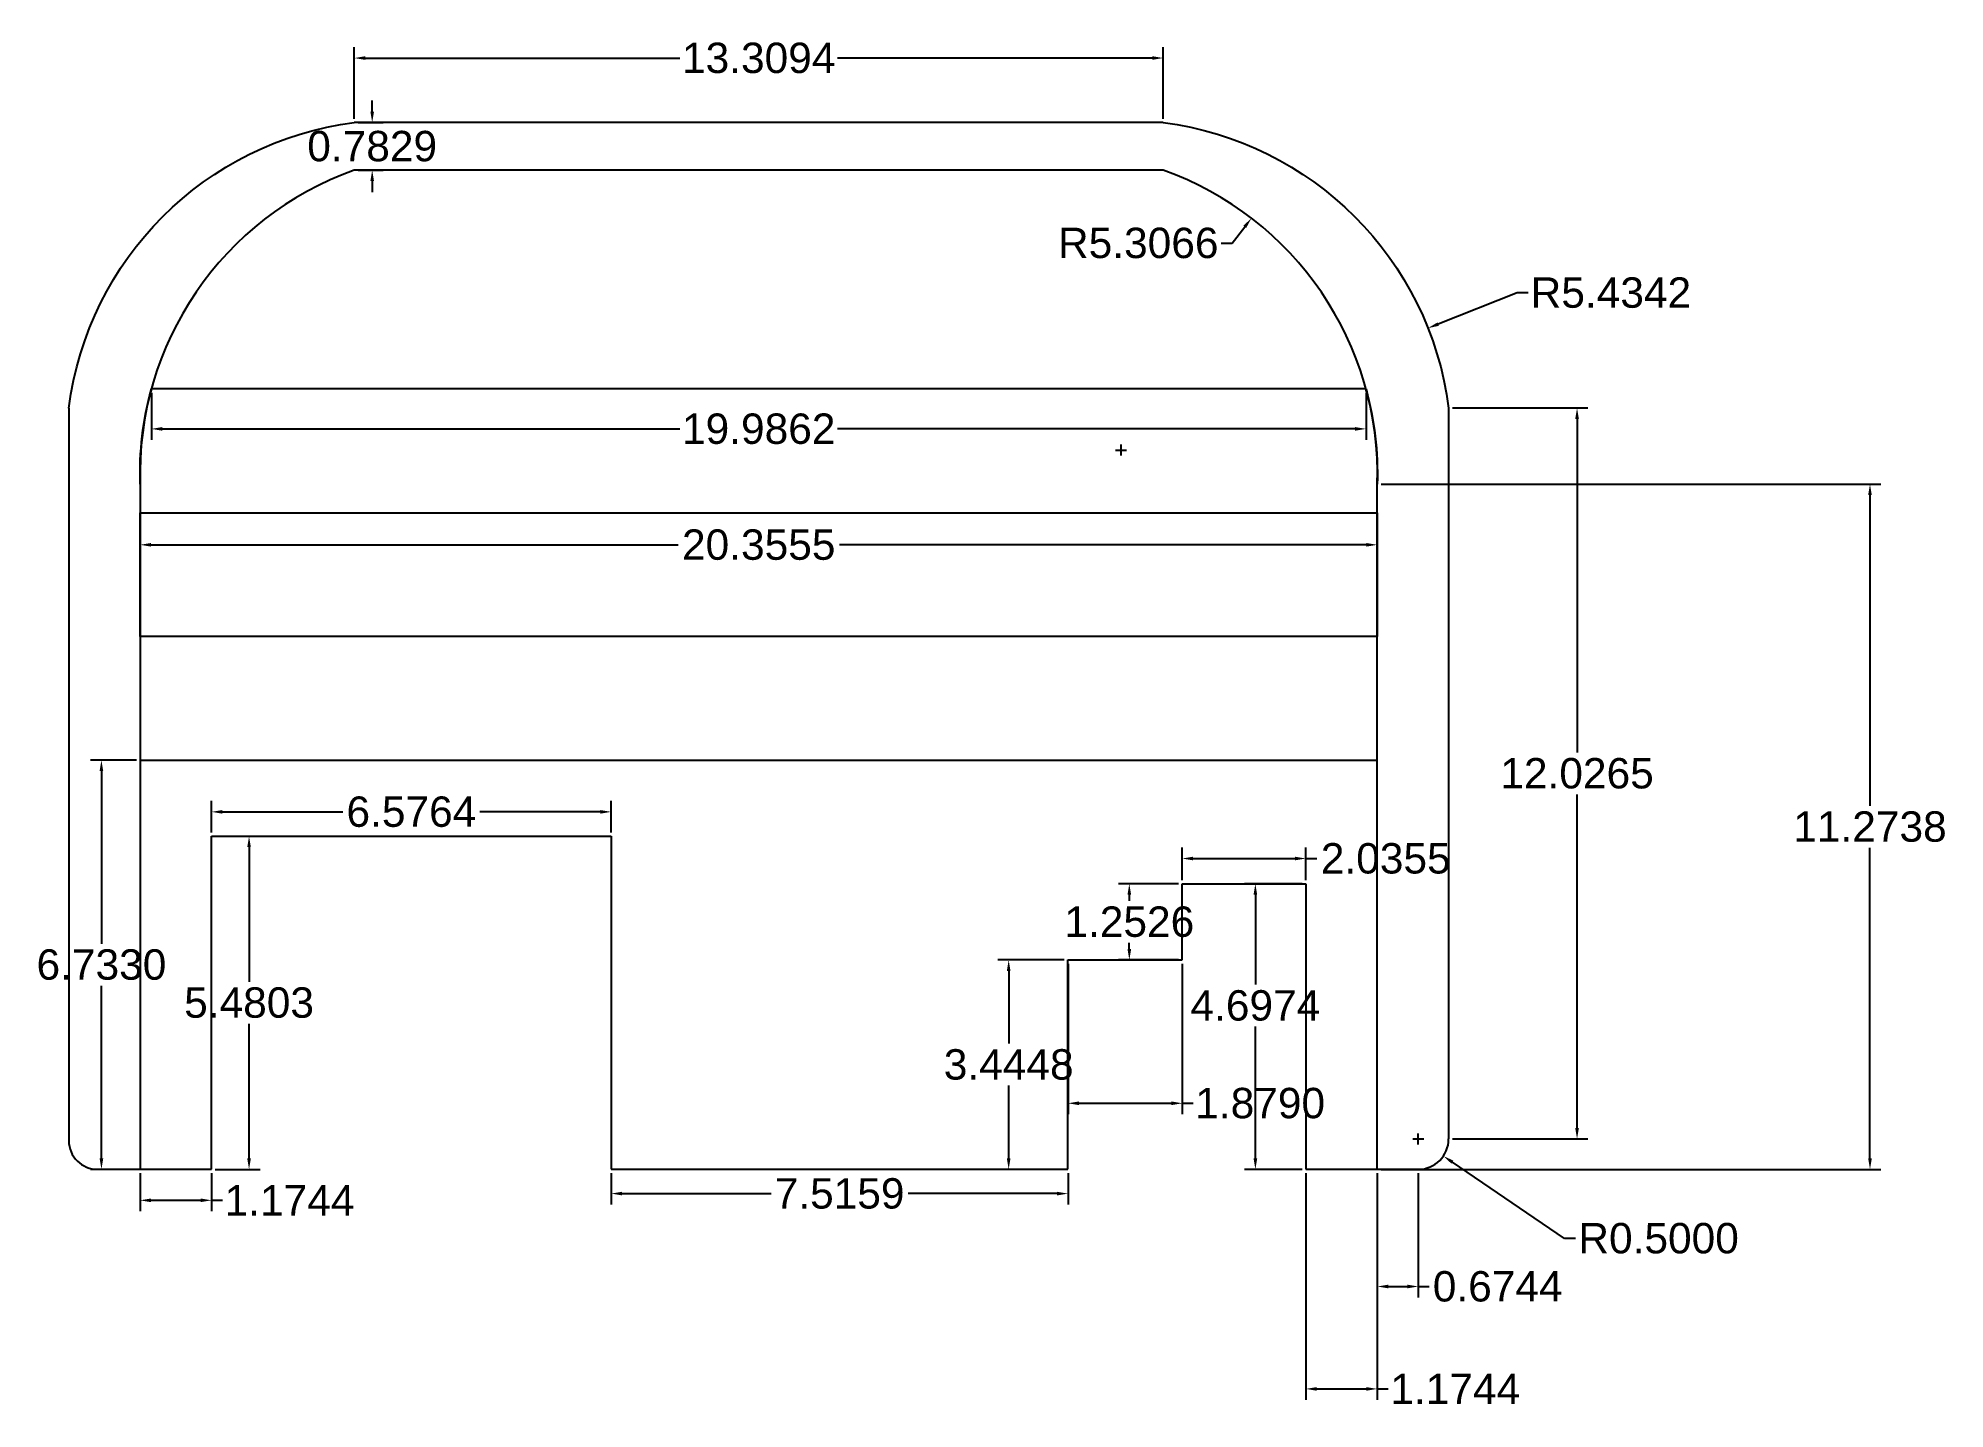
# Model space of a CAD drawing. Header units: inches. Extents: x 10.5 to 41.8, y 5.1 to 27.6.
import ezdxf

# ---------------------------------------------------------------- set-up
doc = ezdxf.new("R2010")
doc.units = ezdxf.units.IN
doc.header["$MEASUREMENT"] = 0
doc.layers.add('Measurements', color=9, linetype='Continuous')
doc.layers.add('Slide cover plate', color=132, linetype='Continuous')
doc.styles.get("Standard").update_dxf_attribs({"font": 'arial.ttf'})
doc.dimstyles.get("Standard").update_dxf_attribs({"dimtxt": 0.5, "dimasz": 0.18, "dimexe": 0.18, "dimexo": 0.0625, "dimgap": 0.09, "dimtad": 0, "dimtih": 1, "dimtoh": 1, "dimdec": 4, "dimzin": 0, "dimdsep": 46, "dimtxsty": 'Standard', "dimcen": 0.09, "dimadec": 0, "dimazin": 0, "dimtfac": 1, "dimtdec": 4, "dimtofl": 0, "dimtmove": 0, "dimatfit": 3, "dimfxl": 1, "dimtolj": 1, "dimtzin": 0, "dimarcsym": 0})

# ---------------------------------------------------------------- blocks, each defined once
blk = doc.blocks.new('*D2')
at = {"layer": 'Defpoints', "color": 0, "transparency": 16777216}
for p in [(19.883, 9.011), (27.399, 9.011), (27.399, 8.612)]:
    blk.add_point(p, dxfattribs=at)
at = {"layer": 'Measurements', "color": 0, "lineweight": -2, "transparency": 16777216}
for p, q in [((19.883, 8.949), (19.883, 8.432)), ((27.399, 8.949), (27.399, 8.432)), ((20.063, 8.612), (22.515, 8.612)), ((27.219, 8.612), (24.767, 8.612))]:
    blk.add_line(p, q, dxfattribs=at)
at = {"layer": 'Measurements', "color": 0, "transparency": 16777216}
for points in [[(20.063, 8.642), (20.063, 8.582), (19.883, 8.612)], [(27.219, 8.642), (27.219, 8.582), (27.399, 8.612)]]:
    blk.add_solid(points, dxfattribs=at)
at = {"layer": 'Measurements', "color": 0, "transparency": 16777216, "insert": (23.641, 8.612), "char_height": 0.5, "attachment_point": 5}
blk.add_mtext('\\A1;7.5159', dxfattribs=at)
blk = doc.blocks.new('*D3')
at = {"layer": 'Defpoints', "color": 0, "transparency": 16777216}
for p in [(27.399, 12.456), (26.423, 9.011), (27.399, 9.011)]:
    blk.add_point(p, dxfattribs=at)
at = {"layer": 'Measurements', "color": 0, "lineweight": -2, "transparency": 16777216}
for p, q in [((27.336, 12.456), (26.243, 12.456)), ((26.423, 12.276), (26.423, 11.079)), ((26.423, 9.191), (26.423, 10.388)), ((27.336, 9.011), (26.243, 9.011))]:
    blk.add_line(p, q, dxfattribs=at)
at = {"layer": 'Measurements', "color": 0, "transparency": 16777216}
for points in [[(26.393, 12.276), (26.453, 12.276), (26.423, 12.456)], [(26.393, 9.191), (26.453, 9.191), (26.423, 9.011)]]:
    blk.add_solid(points, dxfattribs=at)
at = {"layer": 'Measurements', "color": 0, "transparency": 16777216, "insert": (26.423, 10.734), "char_height": 0.5, "attachment_point": 5}
blk.add_mtext('\\A1;3.4448', dxfattribs=at)
blk = doc.blocks.new('*D4')
at = {"layer": 'Defpoints', "color": 0, "transparency": 16777216}
for p in [(27.399, 12.456), (29.278, 12.456), (29.278, 10.098)]:
    blk.add_point(p, dxfattribs=at)
at = {"layer": 'Measurements', "color": 0, "lineweight": -2, "transparency": 16777216}
for p, q in [((27.399, 12.394), (27.399, 9.918)), ((29.278, 12.394), (29.278, 9.918)), ((27.579, 10.098), (29.098, 10.098)), ((29.278, 10.098), (29.458, 10.098))]:
    blk.add_line(p, q, dxfattribs=at)
at = {"layer": 'Measurements', "color": 0, "transparency": 16777216}
for points in [[(27.579, 10.128), (27.579, 10.068), (27.399, 10.098)], [(29.098, 10.128), (29.098, 10.068), (29.278, 10.098)]]:
    blk.add_solid(points, dxfattribs=at)
at = {"layer": 'Measurements', "color": 0, "transparency": 16777216, "insert": (30.561, 10.098), "char_height": 0.5, "attachment_point": 5}
blk.add_mtext('\\A1;1.8790', dxfattribs=at)
blk = doc.blocks.new('*D5')
at = {"layer": 'Defpoints', "color": 0, "transparency": 16777216}
for p in [(28.408, 13.709), (29.278, 13.709), (29.278, 12.456)]:
    blk.add_point(p, dxfattribs=at)
at = {"layer": 'Measurements', "color": 0, "lineweight": -2, "transparency": 16777216}
for p, q in [((29.215, 13.709), (28.228, 13.709)), ((28.408, 13.529), (28.408, 13.428)), ((28.408, 12.636), (28.408, 12.737)), ((29.215, 12.456), (28.228, 12.456))]:
    blk.add_line(p, q, dxfattribs=at)
at = {"layer": 'Measurements', "color": 0, "transparency": 16777216}
for points in [[(28.378, 13.529), (28.438, 13.529), (28.408, 13.709)], [(28.378, 12.636), (28.438, 12.636), (28.408, 12.456)]]:
    blk.add_solid(points, dxfattribs=at)
at = {"layer": 'Measurements', "color": 0, "transparency": 16777216, "insert": (28.408, 13.083), "char_height": 0.5, "attachment_point": 5}
blk.add_mtext('\\A1;1.2526', dxfattribs=at)
blk = doc.blocks.new('*D6')
at = {"layer": 'Defpoints', "color": 0, "transparency": 16777216}
for p in [(31.313, 14.125), (29.278, 13.709), (31.313, 13.709)]:
    blk.add_point(p, dxfattribs=at)
at = {"layer": 'Measurements', "color": 0, "lineweight": -2, "transparency": 16777216}
for p, q in [((29.278, 13.771), (29.278, 14.305)), ((29.458, 14.125), (31.133, 14.125)), ((31.313, 13.771), (31.313, 14.305)), ((31.313, 14.125), (31.493, 14.125))]:
    blk.add_line(p, q, dxfattribs=at)
at = {"layer": 'Measurements', "color": 0, "transparency": 16777216}
for points in [[(29.458, 14.155), (29.458, 14.095), (29.278, 14.125)], [(31.133, 14.155), (31.133, 14.095), (31.313, 14.125)]]:
    blk.add_solid(points, dxfattribs=at)
at = {"layer": 'Measurements', "color": 0, "transparency": 16777216, "insert": (32.627, 14.125), "char_height": 0.5, "attachment_point": 5}
blk.add_mtext('\\A1;2.0355', dxfattribs=at)
blk = doc.blocks.new('*D7')
at = {"layer": 'Defpoints', "color": 0, "transparency": 16777216}
for p in [(31.313, 13.709), (30.482, 9.011), (31.313, 9.011)]:
    blk.add_point(p, dxfattribs=at)
at = {"layer": 'Measurements', "color": 0, "lineweight": -2, "transparency": 16777216}
for p, q in [((31.251, 13.709), (30.302, 13.709)), ((30.482, 13.529), (30.482, 12.051)), ((30.482, 9.191), (30.482, 11.36)), ((31.251, 9.011), (30.302, 9.011))]:
    blk.add_line(p, q, dxfattribs=at)
at = {"layer": 'Measurements', "color": 0, "transparency": 16777216}
for points in [[(30.452, 13.529), (30.512, 13.529), (30.482, 13.709)], [(30.452, 9.191), (30.512, 9.191), (30.482, 9.011)]]:
    blk.add_solid(points, dxfattribs=at)
at = {"layer": 'Measurements', "color": 0, "transparency": 16777216, "insert": (30.482, 11.705), "char_height": 0.5, "attachment_point": 5}
blk.add_mtext('\\A1;4.6974', dxfattribs=at)
blk = doc.blocks.new('*D8')
at = {"layer": 'Defpoints', "color": 0, "transparency": 16777216}
for p in [(32.488, 20.285), (40.595, 20.285), (32.488, 9.011)]:
    blk.add_point(p, dxfattribs=at)
at = {"layer": 'Measurements', "color": 0, "lineweight": -2, "transparency": 16777216}
for p, q in [((32.55, 20.285), (40.775, 20.285)), ((40.595, 20.105), (40.595, 14.994)), ((40.595, 9.191), (40.595, 14.303)), ((32.55, 9.011), (40.775, 9.011))]:
    blk.add_line(p, q, dxfattribs=at)
at = {"layer": 'Measurements', "color": 0, "transparency": 16777216}
for points in [[(40.565, 20.105), (40.625, 20.105), (40.595, 20.285)], [(40.565, 9.191), (40.625, 9.191), (40.595, 9.011)]]:
    blk.add_solid(points, dxfattribs=at)
at = {"layer": 'Measurements', "color": 0, "transparency": 16777216, "insert": (40.595, 14.648), "char_height": 0.5, "attachment_point": 5}
blk.add_mtext('\\A1;11.2738', dxfattribs=at)
blk = doc.blocks.new('*D9')
at = {"layer": 'Defpoints', "color": 0, "transparency": 16777216}
for p in [(31.313, 9.011), (32.488, 9.011), (32.488, 5.398)]:
    blk.add_point(p, dxfattribs=at)
at = {"layer": 'Measurements', "color": 0, "lineweight": -2, "transparency": 16777216}
for p, q in [((31.313, 8.949), (31.313, 5.218)), ((32.488, 8.949), (32.488, 5.218)), ((31.493, 5.398), (32.308, 5.398)), ((32.488, 5.398), (32.668, 5.398))]:
    blk.add_line(p, q, dxfattribs=at)
at = {"layer": 'Measurements', "color": 0, "transparency": 16777216}
for points in [[(31.493, 5.428), (31.493, 5.368), (31.313, 5.398)], [(32.308, 5.428), (32.308, 5.368), (32.488, 5.398)]]:
    blk.add_solid(points, dxfattribs=at)
at = {"layer": 'Measurements', "color": 0, "transparency": 16777216, "insert": (33.771, 5.398), "char_height": 0.5, "attachment_point": 5}
blk.add_mtext('\\A1;1.1744', dxfattribs=at)
blk = doc.blocks.new('*D10')
at = {"layer": 'Defpoints', "color": 0, "transparency": 16777216}
for p in [(33.662, 21.538), (33.662, 9.511), (35.775, 9.511)]:
    blk.add_point(p, dxfattribs=at)
at = {"layer": 'Measurements', "color": 0, "lineweight": -2, "transparency": 16777216}
for p, q in [((33.724, 21.538), (35.955, 21.538)), ((35.775, 21.358), (35.775, 15.87)), ((35.775, 9.691), (35.775, 15.179)), ((33.724, 9.511), (35.955, 9.511))]:
    blk.add_line(p, q, dxfattribs=at)
at = {"layer": 'Measurements', "color": 0, "transparency": 16777216}
for points in [[(35.745, 21.358), (35.805, 21.358), (35.775, 21.538)], [(35.745, 9.691), (35.805, 9.691), (35.775, 9.511)]]:
    blk.add_solid(points, dxfattribs=at)
at = {"layer": 'Measurements', "color": 0, "transparency": 16777216, "insert": (35.775, 15.525), "char_height": 0.5, "attachment_point": 5}
blk.add_mtext('\\A1;12.0265', dxfattribs=at)
blk = doc.blocks.new('*D11')
at = {"layer": 'Defpoints', "color": 0, "transparency": 16777216}
for p in [(32.488, 9.011), (33.162, 9.011), (33.162, 7.083)]:
    blk.add_point(p, dxfattribs=at)
at = {"layer": 'Measurements', "color": 0, "lineweight": -2, "transparency": 16777216}
for p, q in [((32.488, 8.949), (32.488, 6.903)), ((33.162, 8.949), (33.162, 6.903)), ((32.668, 7.083), (32.982, 7.083)), ((33.162, 7.083), (33.342, 7.083))]:
    blk.add_line(p, q, dxfattribs=at)
at = {"layer": 'Measurements', "color": 0, "transparency": 16777216}
for points in [[(32.668, 7.113), (32.668, 7.053), (32.488, 7.083)], [(32.982, 7.113), (32.982, 7.053), (33.162, 7.083)]]:
    blk.add_solid(points, dxfattribs=at)
at = {"layer": 'Measurements', "color": 0, "transparency": 16777216, "insert": (34.469, 7.083), "char_height": 0.5, "attachment_point": 5}
blk.add_mtext('\\A1;0.6744', dxfattribs=at)
blk = doc.blocks.new('*D12')
at = {"layer": 'Defpoints', "color": 0, "transparency": 16777216}
for p in [(33.162, 9.511), (33.576, 9.23)]:
    blk.add_point(p, dxfattribs=at)
at = {"layer": 'Measurements', "color": 0, "lineweight": -2, "transparency": 16777216}
for p, q in [((33.072, 9.511), (33.252, 9.511)), ((33.162, 9.421), (33.162, 9.601)), ((35.57, 7.875), (33.724, 9.129)), ((35.75, 7.875), (35.57, 7.875))]:
    blk.add_line(p, q, dxfattribs=at)
at = {"layer": 'Measurements', "color": 0, "transparency": 16777216}
blk.add_solid([(33.741, 9.154), (33.708, 9.104), (33.576, 9.23)], dxfattribs=at)
at = {"layer": 'Measurements', "color": 0, "transparency": 16777216, "insert": (37.117, 7.875), "char_height": 0.5, "attachment_point": 5}
blk.add_mtext('\\A1;R0.5000', dxfattribs=at)
blk = doc.blocks.new('*D13')
at = {"layer": 'Defpoints', "color": 0, "transparency": 16777216}
for p in [(33.322, 22.852), (28.272, 20.845)]:
    blk.add_point(p, dxfattribs=at)
at = {"layer": 'Measurements', "color": 0, "lineweight": -2, "transparency": 16777216}
for p, q in [((34.788, 23.434), (33.49, 22.918)), ((34.968, 23.434), (34.788, 23.434)), ((28.182, 20.845), (28.362, 20.845)), ((28.272, 20.755), (28.272, 20.935))]:
    blk.add_line(p, q, dxfattribs=at)
at = {"layer": 'Measurements', "color": 0, "transparency": 16777216}
blk.add_solid([(33.479, 22.946), (33.501, 22.89), (33.322, 22.852)], dxfattribs=at)
at = {"layer": 'Measurements', "color": 0, "transparency": 16777216, "insert": (36.332, 23.434), "char_height": 0.5, "attachment_point": 5}
blk.add_mtext('\\A1;R5.4342', dxfattribs=at)
blk = doc.blocks.new('*D14')
at = {"layer": 'Defpoints', "color": 0, "transparency": 16777216}
for p in [(15.655, 27.296), (15.655, 26.235), (28.965, 26.235)]:
    blk.add_point(p, dxfattribs=at)
at = {"layer": 'Measurements', "color": 0, "lineweight": -2, "transparency": 16777216}
for p, q in [((15.655, 26.298), (15.655, 27.476)), ((15.835, 27.296), (21.012, 27.296)), ((28.785, 27.296), (23.607, 27.296)), ((28.965, 26.298), (28.965, 27.476))]:
    blk.add_line(p, q, dxfattribs=at)
at = {"layer": 'Measurements', "color": 0, "transparency": 16777216}
for points in [[(15.835, 27.326), (15.835, 27.266), (15.655, 27.296)], [(28.785, 27.326), (28.785, 27.266), (28.965, 27.296)]]:
    blk.add_solid(points, dxfattribs=at)
at = {"layer": 'Measurements', "color": 0, "transparency": 16777216, "insert": (22.31, 27.296), "char_height": 0.5, "attachment_point": 5}
blk.add_mtext('\\A1;13.3094', dxfattribs=at)
blk = doc.blocks.new('*D15')
at = {"layer": 'Defpoints', "color": 0, "transparency": 16777216}
for p in [(15.655, 26.235), (15.95, 26.235), (15.655, 25.452)]:
    blk.add_point(p, dxfattribs=at)
at = {"layer": 'Measurements', "color": 0, "lineweight": -2, "transparency": 16777216}
for p, q in [((15.95, 26.415), (15.95, 26.595)), ((15.718, 26.235), (16.13, 26.235)), ((15.718, 25.452), (16.13, 25.452)), ((15.95, 25.272), (15.95, 25.092))]:
    blk.add_line(p, q, dxfattribs=at)
at = {"layer": 'Measurements', "color": 0, "transparency": 16777216}
for points in [[(15.92, 26.415), (15.98, 26.415), (15.95, 26.235)], [(15.92, 25.272), (15.98, 25.272), (15.95, 25.452)]]:
    blk.add_solid(points, dxfattribs=at)
at = {"layer": 'Measurements', "color": 0, "transparency": 16777216, "insert": (15.95, 25.844), "char_height": 0.5, "attachment_point": 5}
blk.add_mtext('\\A1;0.7829', dxfattribs=at)
blk = doc.blocks.new('*D16')
at = {"layer": 'Defpoints', "color": 0, "transparency": 16777216}
for p in [(30.417, 24.661), (27.184, 20.454)]:
    blk.add_point(p, dxfattribs=at)
at = {"layer": 'Measurements', "color": 0, "lineweight": -2, "transparency": 16777216}
for p, q in [((30.101, 24.251), (30.307, 24.519)), ((29.921, 24.251), (30.101, 24.251))]:
    blk.add_line(p, q, dxfattribs=at)
at = {"layer": 'Measurements', "color": 0, "transparency": 16777216}
blk.add_solid([(30.284, 24.537), (30.331, 24.5), (30.417, 24.661)], dxfattribs=at)
at = {"layer": 'Measurements', "color": 0, "transparency": 16777216, "insert": (28.555, 24.251), "char_height": 0.5, "attachment_point": 5}
blk.add_mtext('\\A1;R5.3066', dxfattribs=at)
blk = doc.blocks.new('*D17')
at = {"layer": 'Defpoints', "color": 0, "transparency": 16777216}
for p in [(12.317, 21.851), (32.303, 21.851), (12.317, 21.194)]:
    blk.add_point(p, dxfattribs=at)
at = {"layer": 'Measurements', "color": 0, "lineweight": -2, "transparency": 16777216}
for p, q in [((12.317, 21.789), (12.317, 21.014)), ((32.303, 21.789), (32.303, 21.014)), ((12.497, 21.194), (21.014, 21.194)), ((32.123, 21.194), (23.606, 21.194))]:
    blk.add_line(p, q, dxfattribs=at)
at = {"layer": 'Measurements', "color": 0, "transparency": 16777216}
for points in [[(12.497, 21.224), (12.497, 21.164), (12.317, 21.194)], [(32.123, 21.224), (32.123, 21.164), (32.303, 21.194)]]:
    blk.add_solid(points, dxfattribs=at)
at = {"layer": 'Measurements', "color": 0, "transparency": 16777216, "insert": (22.31, 21.194), "char_height": 0.5, "attachment_point": 5}
blk.add_mtext('\\A1;19.9862', dxfattribs=at)
blk = doc.blocks.new('*D18')
at = {"layer": 'Defpoints', "color": 0, "transparency": 16777216}
for p in [(12.132, 19.816), (32.488, 19.816), (32.488, 19.287)]:
    blk.add_point(p, dxfattribs=at)
at = {"layer": 'Measurements', "color": 0, "lineweight": -2, "transparency": 16777216}
for p, q in [((12.132, 19.753), (12.132, 19.107)), ((32.488, 19.753), (32.488, 19.107)), ((12.312, 19.287), (20.982, 19.287)), ((32.308, 19.287), (23.638, 19.287))]:
    blk.add_line(p, q, dxfattribs=at)
at = {"layer": 'Measurements', "color": 0, "transparency": 16777216}
for points in [[(12.312, 19.317), (12.312, 19.257), (12.132, 19.287)], [(32.308, 19.317), (32.308, 19.257), (32.488, 19.287)]]:
    blk.add_solid(points, dxfattribs=at)
at = {"layer": 'Measurements', "color": 0, "transparency": 16777216, "insert": (22.31, 19.287), "char_height": 0.5, "attachment_point": 5}
blk.add_mtext('\\A1;20.3555', dxfattribs=at)
blk = doc.blocks.new('*D19')
at = {"layer": 'Defpoints', "color": 0, "transparency": 16777216}
for p in [(19.883, 14.893), (13.306, 14.492), (19.883, 14.492)]:
    blk.add_point(p, dxfattribs=at)
at = {"layer": 'Measurements', "color": 0, "lineweight": -2, "transparency": 16777216}
for p, q in [((13.306, 14.554), (13.306, 15.073)), ((19.883, 14.554), (19.883, 15.073)), ((13.486, 14.893), (15.466, 14.893)), ((19.703, 14.893), (17.723, 14.893))]:
    blk.add_line(p, q, dxfattribs=at)
at = {"layer": 'Measurements', "color": 0, "transparency": 16777216}
for points in [[(13.486, 14.923), (13.486, 14.863), (13.306, 14.893)], [(19.703, 14.923), (19.703, 14.863), (19.883, 14.893)]]:
    blk.add_solid(points, dxfattribs=at)
at = {"layer": 'Measurements', "color": 0, "transparency": 16777216, "insert": (16.595, 14.893), "char_height": 0.5, "attachment_point": 5}
blk.add_mtext('\\A1;6.5764', dxfattribs=at)
blk = doc.blocks.new('*D20')
at = {"layer": 'Defpoints', "color": 0, "transparency": 16777216}
for p in [(13.306, 14.492), (13.924, 14.492), (13.306, 9.011)]:
    blk.add_point(p, dxfattribs=at)
at = {"layer": 'Measurements', "color": 0, "lineweight": -2, "transparency": 16777216}
for p, q in [((13.369, 14.492), (14.104, 14.492)), ((13.924, 14.312), (13.924, 12.097)), ((13.924, 9.191), (13.924, 11.406)), ((13.369, 9.011), (14.104, 9.011))]:
    blk.add_line(p, q, dxfattribs=at)
at = {"layer": 'Measurements', "color": 0, "transparency": 16777216}
for points in [[(13.894, 14.312), (13.954, 14.312), (13.924, 14.492)], [(13.894, 9.191), (13.954, 9.191), (13.924, 9.011)]]:
    blk.add_solid(points, dxfattribs=at)
at = {"layer": 'Measurements', "color": 0, "transparency": 16777216, "insert": (13.924, 11.752), "char_height": 0.5, "attachment_point": 5}
blk.add_mtext('\\A1;5.4803', dxfattribs=at)
blk = doc.blocks.new('*D21')
at = {"layer": 'Defpoints', "color": 0, "transparency": 16777216}
for p in [(12.132, 9.011), (13.306, 9.011), (13.306, 8.501)]:
    blk.add_point(p, dxfattribs=at)
at = {"layer": 'Measurements', "color": 0, "lineweight": -2, "transparency": 16777216}
for p, q in [((12.132, 8.949), (12.132, 8.321)), ((13.306, 8.949), (13.306, 8.321)), ((12.312, 8.501), (13.126, 8.501)), ((13.306, 8.501), (13.486, 8.501))]:
    blk.add_line(p, q, dxfattribs=at)
at = {"layer": 'Measurements', "color": 0, "transparency": 16777216}
for points in [[(12.312, 8.531), (12.312, 8.471), (12.132, 8.501)], [(13.126, 8.531), (13.126, 8.471), (13.306, 8.501)]]:
    blk.add_solid(points, dxfattribs=at)
at = {"layer": 'Measurements', "color": 0, "transparency": 16777216, "insert": (14.59, 8.501), "char_height": 0.5, "attachment_point": 5}
blk.add_mtext('\\A1;1.1744', dxfattribs=at)
blk = doc.blocks.new('*D22')
at = {"layer": 'Defpoints', "color": 0, "transparency": 16777216}
for p in [(12.132, 15.744), (11.495, 9.011), (12.132, 9.011)]:
    blk.add_point(p, dxfattribs=at)
at = {"layer": 'Measurements', "color": 0, "lineweight": -2, "transparency": 16777216}
for p, q in [((12.07, 15.744), (11.315, 15.744)), ((11.495, 15.564), (11.495, 12.723)), ((11.495, 9.191), (11.495, 12.033)), ((12.07, 9.011), (11.315, 9.011))]:
    blk.add_line(p, q, dxfattribs=at)
at = {"layer": 'Measurements', "color": 0, "transparency": 16777216}
for points in [[(11.465, 15.564), (11.525, 15.564), (11.495, 15.744)], [(11.465, 9.191), (11.525, 9.191), (11.495, 9.011)]]:
    blk.add_solid(points, dxfattribs=at)
at = {"layer": 'Measurements', "color": 0, "transparency": 16777216, "insert": (11.495, 12.378), "char_height": 0.5, "attachment_point": 5}
blk.add_mtext('\\A1;6.7330', dxfattribs=at)

msp = doc.modelspace()

# ---------------------------------------------------------------- linework, layer by layer
at = {"layer": 'Slide cover plate', "lineweight": -3, "extrusion": (2.44929e-16, -2.44929e-16, -1)}
for p, q in [((28.96457, 26.23535), (15.65521, 26.23535)), ((32.30298, 21.8511), (12.3168, 21.8511)), ((12.13214, 20.28529), (12.13214, 19.81555)), ((32.48763, 19.81555), (32.48763, 20.28529)), ((12.13214, 19.81555), (32.48763, 19.81555)), ((12.13214, 19.81555), (32.48763, 19.81555)), ((12.13214, 17.78), (12.13214, 19.81555)), ((32.48763, 19.81555), (32.48763, 17.78)), ((32.48763, 17.78), (12.13214, 17.78)), ((32.48763, 17.78), (12.13214, 17.78)), ((12.13214, 17.78), (12.13214, 15.74445)), ((32.48763, 15.74445), (32.48763, 17.78)), ((12.13214, 15.74445), (32.48763, 15.74445)), ((13.3065, 14.4918), (19.88289, 14.4918)), ((13.3065, 9.01148), (13.3065, 14.4918)), ((19.88289, 14.4918), (19.88289, 9.01148)), ((29.27773, 13.7089), (31.31328, 13.7089)), ((29.27773, 12.45625), (29.27773, 13.7089)), ((31.31328, 13.7089), (31.31328, 9.01148)), ((27.39876, 12.45625), (29.27773, 12.45625)), ((27.39876, 9.01148), (27.39876, 12.45625)), ((11.9222, 9.01148), (13.3065, 9.01148)), ((19.88289, 9.01148), (27.39876, 9.01148)), ((31.31328, 9.01148), (32.48763, 9.01148))]:
    msp.add_line(p, q, dxfattribs=at)
at = {"layer": 'Slide cover plate', "lineweight": -3}
for p, q in [((28.96457, 25.45245), (15.65521, 25.45245)), ((12.13214, 20.28529), (12.13214, 9.01148)), ((32.48763, 9.01148), (32.48763, 20.28529)), ((13.3065, 9.01148), (13.3065, 14.4918)), ((13.3065, 14.4918), (19.88289, 14.4918)), ((19.88289, 14.4918), (19.88289, 9.01148)), ((29.27773, 12.45625), (29.27773, 13.7089)), ((29.27773, 13.7089), (31.31328, 13.7089)), ((31.31328, 13.7089), (31.31328, 9.01148)), ((27.39876, 9.01148), (27.39876, 12.45625)), ((27.39876, 12.45625), (29.27773, 12.45625)), ((12.13214, 9.01148), (13.3065, 9.01148)), ((19.88289, 9.01148), (27.39876, 9.01148)), ((31.31328, 9.01148), (32.48763, 9.01148))]:
    msp.add_line(p, q, dxfattribs=at)
at = {"layer": 'Slide cover plate'}
for p, q in [((33.66199, 21.53793), (33.66199, 9.51148)), ((32.48763, 9.01148), (33.16199, 9.01148))]:
    msp.add_line(p, q, dxfattribs=at)
at = {"layer": 'Slide cover plate', "lineweight": -3, "extrusion": (2.44929e-16, -2.44929e-16, -1)}
for centre, radius, start, end in [((-16.34771, 20.84543), 5.43423, 7.321305, 82.678695), ((-28.27207, 20.84543), 5.43423, 97.321305, 172.678695), ((-17.43608, 20.45359), 5.30661, 358.182512, 15.269018), ((-27.18369, 20.45359), 5.30661, 164.730982, 181.817488)]:
    msp.add_arc(centre, radius, start, end, dxfattribs=at)
at = {"layer": 'Slide cover plate', "lineweight": -3}
for centre, start, end in [((17.43608, 20.45359), 109.608758, 181.817488), ((27.18369, 20.45359), 358.182512, 70.391242)]:
    msp.add_arc(centre, 5.30661, start, end, dxfattribs=at)
at = {"layer": 'Slide cover plate'}
msp.add_arc((33.16199, 9.51148), 0.5, 270, 0, dxfattribs=at)
at = {"layer": 'Slide cover plate', "lineweight": -3}
msp.add_open_spline([(10.95779, 21.53793), (10.95779, 17.51903), (10.95779, 13.50013), (10.95779, 9.48122), (10.95779, 9.35674), (11.00971, 9.23306), (11.09857, 9.14589), (11.18529, 9.06082), (11.30605, 9.01148), (11.42753, 9.01148), (11.59242, 9.01148), (11.75731, 9.01148), (11.9222, 9.01148)], degree=3, knots=[0, 0, 0, 0, 0.90725286, 0.90725286, 0.90725286, 0.93535383, 0.93535383, 0.93535383, 0.96277661, 0.96277661, 0.96277661, 1, 1, 1, 1], dxfattribs=at)

# ---------------------------------------------------------------- dimensions: what is measured, and where the dimension line sits
at = {"layer": 'Measurements'}
for base, p1, p2, picture, middle in [((15.65521, 27.29559), (28.96457, 26.23535), (15.65521, 26.23535), '*D14', (22.30989, 27.29559)), ((12.3168, 21.19352), (32.30298, 21.8511), (12.3168, 21.8511), '*D17', (22.30989, 21.19352)), ((32.48763, 19.28741), (12.13214, 19.81555), (32.48763, 19.81555), '*D18', (22.30989, 19.28741)), ((19.88289, 14.89251), (13.3065, 14.4918), (19.88289, 14.4918), '*D19', (16.59469, 14.89251)), ((31.313278, 14.125473), (29.277729, 13.7089), (31.313278, 13.7089), '*D6', (32.627275, 14.125473)), ((29.27773, 10.09815), (27.39876, 12.45625), (29.27773, 12.45625), '*D4', (30.5612, 10.09815)), ((13.3065, 8.50076), (12.13214, 9.01148), (13.3065, 9.01148), '*D21', (14.5898, 8.50076)), ((27.39876, 8.61213), (19.88289, 9.01148), (27.39876, 9.01148), '*D2', (23.64082, 8.61213)), ((32.487633, 5.397916), (31.313278, 9.011479), (32.487633, 9.011479), '*D9', (33.770934, 5.397916)), ((33.16199, 7.08345), (32.48763, 9.01148), (33.16199, 9.01148), '*D11', (34.46882, 7.08345))]:
    dim = msp.add_linear_dim(base=base, p1=p1, p2=p2, dimstyle='Standard', dxfattribs=at)
    dim.commit()
    dim.dimension.update_dxf_attribs({"geometry": picture, "text_midpoint": middle})
for base, p1, p2, picture, middle in [((15.94975, 26.23535), (15.65521, 25.45245), (15.65521, 26.23535), '*D15', (15.94975, 25.8439)), ((35.77475, 9.511479), (33.661988, 21.537934), (33.661988, 9.511479), '*D10', (35.77475, 15.524707)), ((11.49466, 9.01148), (12.13214, 15.74445), (12.13214, 9.01148), '*D22', (11.49466, 12.37796)), ((13.92446, 14.4918), (13.3065, 9.01148), (13.3065, 14.4918), '*D20', (13.92446, 11.75164)), ((28.408236, 13.7089), (29.277729, 12.456254), (29.277729, 13.7089), '*D5', (28.408236, 13.082577)), ((26.42331, 9.01148), (27.39876, 12.45625), (27.39876, 9.01148), '*D3', (26.42331, 10.73387))]:
    dim = msp.add_linear_dim(base=base, p1=p1, p2=p2, angle=90, dimstyle='Standard', dxfattribs=at)
    dim.commit()
    dim.dimension.update_dxf_attribs({"geometry": picture, "text_midpoint": middle})
for center, mpoint, picture, middle in [((27.18369, 20.45359), (30.417, 24.66142), '*D16', (28.55453, 24.25078)), ((28.27207, 20.84543), (33.32244, 22.85155), '*D13', (36.33223, 23.43357)), ((33.16199, 9.51148), (33.57553, 9.23044), '*D12', (37.11664, 7.87478))]:
    dim = msp.add_radius_dim(center=center, mpoint=mpoint, dimstyle='Standard', dxfattribs=at)
    dim.commit()
    dim.dimension.update_dxf_attribs({"geometry": picture, "text_midpoint": middle, "dimtype": 164})
for base, p1, p2, picture, middle in [((40.59507, 20.28529), (32.48763, 9.01148), (32.48763, 20.28529), '*D8', (40.59507, 14.64838)), ((30.48248, 9.01148), (31.31328, 13.7089), (31.31328, 9.01148), '*D7', (30.48248, 11.70548))]:
    dim = msp.add_linear_dim(base=base, p1=p1, p2=p2, angle=90, dimstyle='Standard', dxfattribs=at)
    dim.commit()
    dim.dimension.update_dxf_attribs({"geometry": picture, "text_midpoint": middle, "dimtype": 160})

doc.saveas('drawing.dxf')
